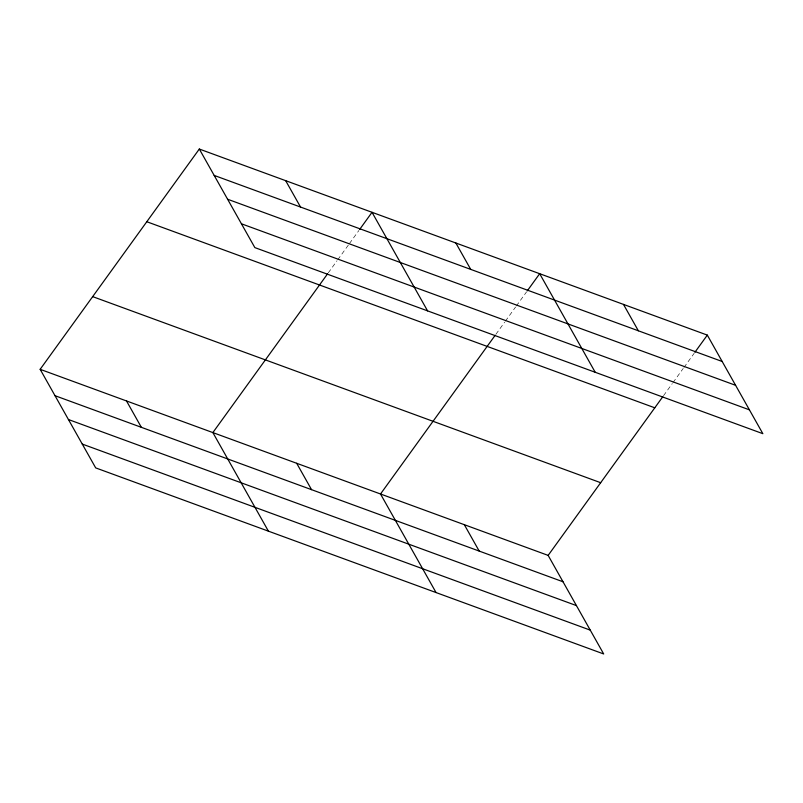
<?xml version="1.0" encoding="UTF-8"?>
<svg xmlns="http://www.w3.org/2000/svg" width="803" height="803" viewBox="0 0 803 803"><rect width="100%" height="100%" fill="white"/><g stroke="black" fill="none" stroke-linecap="round" stroke-linejoin="round"><path stroke-width="0.6" stroke-dasharray="4.01 3.01" d="M328.266 272.879L337.019 260.764M337.752 259.76L348.693 244.614M349.415 243.6L358.901 230.481M495.903 334.289L504.655 322.174M505.388 321.16L515.596 307.027M516.329 306.013L526.537 291.88M663.539 395.688L672.292 383.573M673.024 382.559L683.233 368.426M683.965 367.423L694.183 353.28"/><path stroke-width="1.2" d="M40.15 369.32L548.148 555.395L603.685 653.963L95.687 467.888L40.15 369.32L199.315 149.037L707.313 335.112L762.85 433.68L254.852 247.605L199.315 149.037M327.534 273.893L212.865 432.586L268.403 531.154M359.634 229.467L372.03 212.303L427.577 310.871M495.17 335.293L380.512 493.996L436.049 592.554M527.27 290.867L539.676 273.703L595.214 372.271M548.148 555.395L662.806 396.702M694.906 352.276L707.313 335.112M214.18 175.415L722.178 361.491M227.6 199.234L735.598 385.31M241.432 223.786L749.43 409.851M146.788 221.728L654.786 407.804M92.676 296.628L600.674 482.703M55.016 395.698L563.003 581.774M68.436 419.527L576.434 605.592M82.267 444.069L590.265 630.134M623.489 304.407L638.355 330.786M455.853 243.008L470.719 269.386M285.677 180.675L300.533 207.044M464.325 524.69L479.19 551.069M296.688 463.291L311.554 489.669M126.513 400.958L141.368 427.337"/></g></svg>
